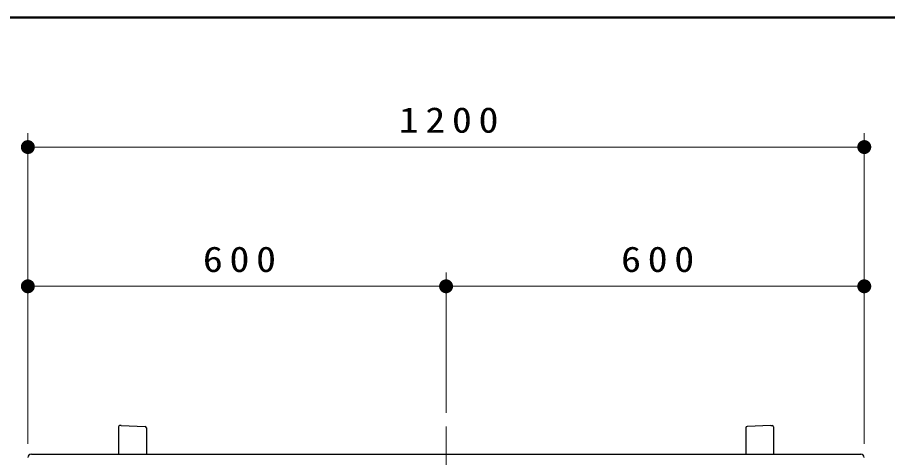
# Model space of a CAD drawing. Units: millimetres on the paper, scale 1:20. Extents: x -365 to 12, y -47 to 257.
# Drawn here: x -287.1 to -224.7, y 225.4 to 257 of the extents above; entities that cross this region are included whole.
import ezdxf

# ---------------------------------------------------------------- set-up
doc = ezdxf.new("R2010")
doc.units = ezdxf.units.MM
doc.linetypes.add('USER2', pattern=[6, 3, -1, 1, -1])
doc.layers.add('LY_1', color=7, linetype='Continuous', lineweight=25)
doc.layers.add('LY_2', color=7, linetype='Continuous', lineweight=13)
doc.styles.add('ＭＳ ゴシック', font='')
doc.styles.get('ＭＳ ゴシック').set_extended_font_data('MS Gothic')

# ---------------------------------------------------------------- blocks, each defined once
blk = doc.blocks.new('filled_dot')
at = {"color": 0, "linetype": 'Continuous', "lineweight": -2, "const_width": 1.25}
blk.add_lwpolyline([(-0.625, 0, 1), (0.625, 0, 1)], format="xyb", close=True, dxfattribs=at)

msp = doc.modelspace()

# ---------------------------------------------------------------- linework, layer by layer
at = {"layer": 'LY_1', "lineweight": 13}
for p, q in [((-286.367, 226.384), (-286.367, 248.687)), ((-226.367, 226.384), (-226.367, 248.687)), ((-286.367, 247.687), (-226.367, 247.687)), ((-286.367, 226.384), (-286.367, 238.687)), ((-256.367, 228.61), (-256.367, 238.687)), ((-286.367, 237.687), (-256.367, 237.687)), ((-256.367, 237.687), (-226.367, 237.687))]:
    msp.add_line(p, q, dxfattribs=at)
at = {"layer": 'LY_1', "color": 4}
for p, q in [((-279.867, 227.583), (-279.867, 225.634)), ((-279.667, 227.688), (-279.771, 227.683)), ((-279.667, 227.688), (-277.963, 227.619)), ((-277.867, 227.519), (-277.867, 225.634)), ((-234.867, 227.519), (-234.867, 225.634)), ((-233.067, 227.688), (-234.771, 227.619)), ((-233.067, 227.688), (-232.963, 227.683)), ((-232.867, 227.583), (-232.867, 225.634)), ((-286.117, 225.634), (-226.617, 225.634))]:
    msp.add_line(p, q, dxfattribs=at)
at = {"layer": 'LY_1', "linetype": 'USER2', "lineweight": 13}
msp.add_line((-256.367, 227.61), (-256.367, 193.572), dxfattribs=at)
at = {"layer": 'LY_1', "color": 4}
for centre, radius, start, end in [((-279.767, 227.583), 0.1, 92.29061, 180), ((-277.967, 227.519), 0.1, 359.99999, 87.70941), ((-234.767, 227.519), 0.1, 92.29055, 179.99998), ((-232.967, 227.583), 0.1, 359.99996, 87.70936), ((-286.117, 225.384), 0.25, 89.99998, 179.99996), ((-226.617, 225.384), 0.25, 0, 89.99998)]:
    msp.add_arc(centre, radius, start, end, dxfattribs=at)
at = {"layer": 'LY_2', "lineweight": 50}
msp.add_line((0, 257), (-365, 257), dxfattribs=at)

# ---------------------------------------------------------------- block references
at = {"layer": 'LY_1', "lineweight": 13, "xscale": 0.4, "yscale": 0.4}
for p in [(-286.367, 247.687), (-286.367, 237.687), (-256.367, 237.687)]:
    msp.add_blockref('filled_dot', p, dxfattribs=at)
at = {"layer": 'LY_1', "lineweight": 13, "xscale": 0.4, "yscale": 0.4, "rotation": 180}
for p in [(-226.367, 247.687), (-256.367, 237.687), (-226.367, 237.687)]:
    msp.add_blockref('filled_dot', p, dxfattribs=at)

# ---------------------------------------------------------------- texts
at = {"layer": 'LY_1', "char_height": 1.833, "attachment_point": 8, "style": 'ＭＳ ゴシック'}
for s, insert in [('\\T1.33;\\W1.15;1200', (-255.946, 248.687)), ('\\T1.33;\\W1.15;600', (-270.951, 238.687)), ('\\T1.33;\\W1.15;600', (-240.951, 238.687))]:
    msp.add_mtext(s, dxfattribs=dict(at, insert=insert))

doc.saveas('drawing.dxf')
